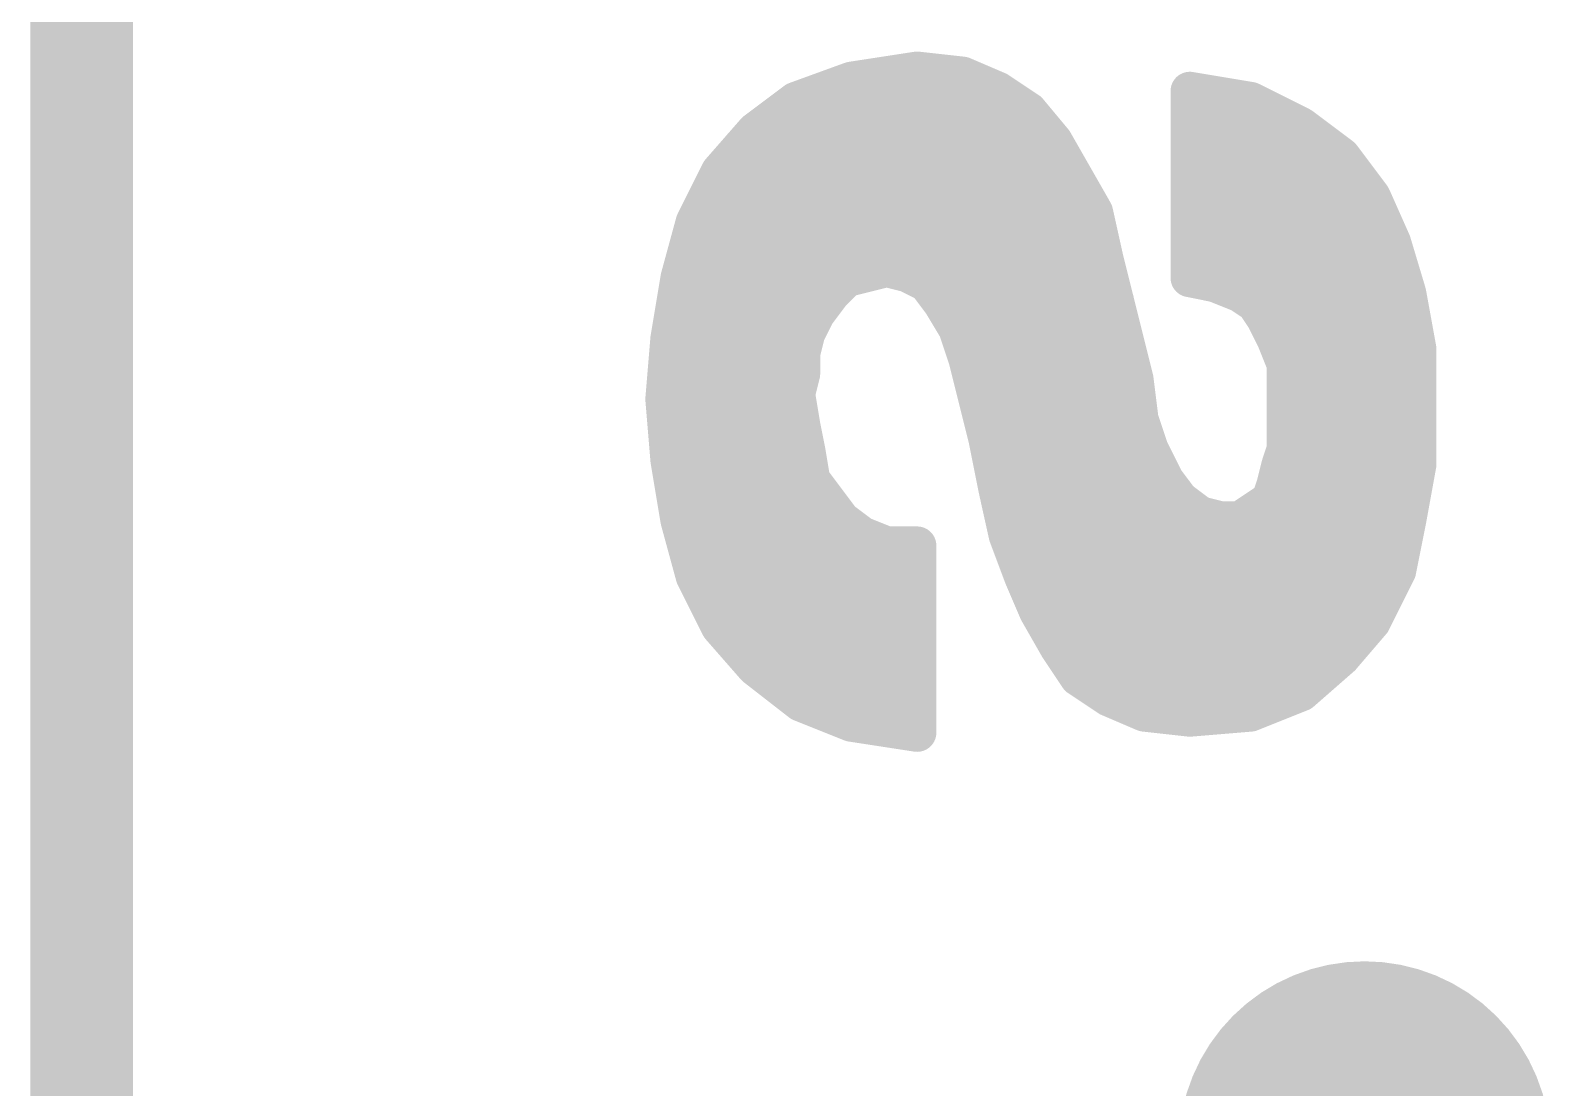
# Model space of a CAD drawing. Extents: x -41 to 66, y -16 to 27.
# Drawn here: x -0.102 to 2.908, y 7.738 to 9.831 of the extents above; entities that cross this region are included whole.
import ezdxf

# ---------------------------------------------------------------- set-up
doc = ezdxf.new("R2010")
doc.units = 0
for name, color, linetype in [('1', 12, 'CONTINUOUS'), ('16', 132, 'CONTINUOUS'), ('18', 110, 'CONTINUOUS'), ('20', 31, 'CONTINUOUS'), ('22', 40, 'CONTINUOUS')]:
    doc.layers.add(name, color=color, linetype=linetype)

# ---------------------------------------------------------------- blocks, each defined once
blk = doc.blocks.new('ROUNDV')
at = {"const_width": 0.5}
blk.add_lwpolyline([(0, -0.25, 1), (0, 0.25, 1), (0, -0.25)], format="xyb", dxfattribs=at)

msp = doc.modelspace()

# ---------------------------------------------------------------- linework, layer by layer
at = {"layer": '1', "const_width": 0.2032}
msp.add_lwpolyline([(0, 0), (0, 26.67)], dxfattribs=at)
at = {"layer": '16', "const_width": 0.2032}
msp.add_lwpolyline([(0, 0), (0, 26.67)], dxfattribs=at)
at = {"layer": '20', "const_width": 0.2032}
msp.add_lwpolyline([(0, 26.67), (0, 0)], dxfattribs=at)
at = {"layer": '22', "const_width": 0.0762}
for points in [[(1.654, 9.751), (1.524, 9.731)], [(1.744, 9.741), (1.654, 9.751)], [(1.524, 9.731), (1.414, 9.691)], [(1.814, 9.711), (1.744, 9.741)], [(1.414, 9.691), (1.334, 9.631)], [(1.874, 9.671), (1.814, 9.711)], [(2.314, 9.691), (2.194, 9.711)], [(2.194, 9.711), (2.194, 9.341)], [(2.414, 9.641), (2.314, 9.691)], [(1.3959, 9.6774), (1.8644, 9.6774)], [(1.924, 9.611), (1.874, 9.671)], [(2.194, 9.6774), (2.3412, 9.6774)], [(1.334, 9.631), (1.264, 9.551)], [(2.494, 9.581), (2.414, 9.641)], [(1.3079, 9.6012), (1.9296, 9.6012)], [(2.004, 9.471), (1.924, 9.611)], [(2.194, 9.6012), (2.4671, 9.6012)], [(2.554, 9.501), (2.494, 9.581)], [(1.264, 9.551), (1.214, 9.451)], [(1.251, 9.525), (1.9731, 9.525)], [(2.194, 9.525), (2.536, 9.525)], [(2.594, 9.411), (2.554, 9.501)], [(1.214, 9.451), (1.184, 9.341)], [(1.2134, 9.4488), (2.0089, 9.4488)], [(2.024, 9.381), (2.004, 9.471)], [(2.194, 9.4488), (2.5772, 9.4488)], [(2.624, 9.311), (2.594, 9.411)], [(1.1926, 9.3726), (2.0261, 9.3726)], [(1.514, 9.341), (1.594, 9.361)], [(1.594, 9.361), (1.634, 9.351)], [(2.084, 9.141), (2.024, 9.381)], [(2.194, 9.3726), (2.6055, 9.3726)], [(1.184, 9.341), (1.164, 9.221)], [(1.484, 9.311), (1.514, 9.341)], [(1.634, 9.351), (1.674, 9.331)], [(1.674, 9.331), (1.704, 9.291)], [(2.194, 9.341), (2.244, 9.331)], [(2.244, 9.331), (2.294, 9.311)], [(1.1766, 9.2964), (1.473, 9.2964)], [(1.454, 9.271), (1.484, 9.311)], [(1.7, 9.2964), (2.0452, 9.2964)], [(2.294, 9.311), (2.324, 9.291)], [(2.3159, 9.2964), (2.6267, 9.2964)], [(2.644, 9.201), (2.624, 9.311)], [(1.434, 9.231), (1.454, 9.271)], [(1.704, 9.291), (1.734, 9.241)], [(2.324, 9.291), (2.344, 9.261)], [(1.734, 9.241), (1.754, 9.181)], [(2.344, 9.261), (2.364, 9.221)], [(1.164, 9.221), (1.154, 9.101)], [(1.1639, 9.2202), (1.4313, 9.2202)], [(1.424, 9.191), (1.434, 9.231)], [(1.7409, 9.2202), (2.0642, 9.2202)], [(2.364, 9.221), (2.384, 9.171)], [(2.3643, 9.2202), (2.6405, 9.2202)], [(1.424, 9.151), (1.424, 9.191)], [(1.754, 9.181), (1.794, 9.021)], [(2.644, 8.971), (2.644, 9.201)], [(1.1576, 9.144), (1.4223, 9.144)], [(1.414, 9.111), (1.424, 9.151)], [(1.7632, 9.144), (2.0833, 9.144)], [(2.384, 9.171), (2.384, 9.001)], [(2.384, 9.144), (2.644, 9.144)], [(2.094, 9.061), (2.084, 9.141)], [(1.154, 9.101), (1.164, 8.981)], [(1.424, 9.051), (1.414, 9.111)], [(1.1568, 9.0678), (1.4212, 9.0678)], [(1.7823, 9.0678), (2.0932, 9.0678)], [(2.114, 9.001), (2.094, 9.061)], [(2.384, 9.0678), (2.644, 9.0678)], [(1.434, 9.001), (1.424, 9.051)], [(1.1631, 8.9916), (1.4356, 8.9916)], [(1.444, 8.941), (1.434, 9.001)], [(1.794, 9.021), (1.814, 8.921)], [(1.7999, 8.9916), (2.1187, 8.9916)], [(2.144, 8.941), (2.114, 9.001)], [(2.384, 9.001), (2.374, 8.971)], [(2.3809, 8.9916), (2.644, 8.9916)], [(1.164, 8.981), (1.184, 8.861)], [(2.374, 8.971), (2.364, 8.931)], [(2.624, 8.861), (2.644, 8.971)], [(1.504, 8.861), (1.444, 8.941)], [(2.174, 8.901), (2.144, 8.941)], [(1.1749, 8.9154), (1.4632, 8.9154)], [(1.814, 8.921), (1.834, 8.831)], [(1.8152, 8.9154), (2.1632, 8.9154)], [(2.364, 8.931), (2.354, 8.901)], [(2.3588, 8.9154), (2.6339, 8.9154)], [(2.214, 8.871), (2.174, 8.901)], [(2.354, 8.901), (2.294, 8.861)], [(1.184, 8.861), (1.214, 8.751)], [(1.544, 8.831), (1.504, 8.861)], [(2.254, 8.861), (2.214, 8.871)], [(2.294, 8.861), (2.254, 8.861)], [(2.604, 8.761), (2.624, 8.861)], [(1.1899, 8.8392), (1.5331, 8.8392)], [(1.594, 8.811), (1.544, 8.831)], [(1.8322, 8.8392), (2.6196, 8.8392)], [(1.834, 8.831), (1.864, 8.751)], [(1.654, 8.811), (1.594, 8.811)], [(1.654, 8.441), (1.654, 8.811)], [(1.2107, 8.763), (1.654, 8.763)], [(1.214, 8.751), (1.264, 8.651)], [(1.8595, 8.763), (2.6044, 8.763)], [(1.864, 8.751), (1.894, 8.681)], [(2.554, 8.661), (2.604, 8.761)], [(1.2461, 8.6868), (1.654, 8.6868)], [(1.8915, 8.6868), (2.5669, 8.6868)], [(1.894, 8.681), (1.934, 8.611)], [(2.494, 8.591), (2.554, 8.661)], [(1.264, 8.651), (1.334, 8.571)], [(1.2994, 8.6106), (1.654, 8.6106)], [(1.934, 8.611), (1.974, 8.551)], [(1.9343, 8.6106), (2.5108, 8.6106)], [(1.334, 8.571), (1.424, 8.501)], [(2.414, 8.521), (2.494, 8.591)], [(1.974, 8.551), (2.034, 8.511)], [(1.3811, 8.5344), (1.654, 8.5344)], [(1.9989, 8.5344), (2.4293, 8.5344)], [(2.034, 8.511), (2.104, 8.481)], [(2.314, 8.481), (2.414, 8.521)], [(1.424, 8.501), (1.524, 8.461)], [(2.104, 8.481), (2.194, 8.471)], [(2.194, 8.471), (2.314, 8.481)], [(1.524, 8.461), (1.654, 8.441)], [(1.5422, 8.4582), (1.654, 8.4582)]]:
    msp.add_lwpolyline(points, dxfattribs=at)
at = {"layer": '22', "const_width": 0.0381}
for points in [[(1.6561, 9.7699, 1), (1.6519, 9.7321)], [(1.6569, 9.7322, 1), (1.6511, 9.7698)], [(1.5211, 9.7498, 1), (1.5269, 9.7122)], [(1.5305, 9.7131, 1), (1.5175, 9.7489)], [(1.7515, 9.7585, 1), (1.7365, 9.7235)], [(1.7419, 9.7221, 1), (1.7461, 9.7599)], [(1.4075, 9.7089, 1), (1.4205, 9.6731)], [(1.4254, 9.6758, 1), (1.4026, 9.7062)], [(1.8246, 9.7269, 1), (1.8034, 9.6951)], [(1.8065, 9.6935, 1), (1.8215, 9.7285)], [(2.1971, 9.7298, 1), (2.1909, 9.6922)], [(2.213, 9.711, 1), (2.1749, 9.711)], [(2.3225, 9.708, 1), (2.3055, 9.674)], [(2.3109, 9.6722, 1), (2.3171, 9.7098)], [(1.3959, 9.6965, 1), (1.3959, 9.6584)], [(1.8886, 9.6832, 1), (1.8594, 9.6588)], [(1.8634, 9.6551, 1), (1.8846, 9.6869)], [(1.8644, 9.6584, 1), (1.8644, 9.6965)], [(2.194, 9.6965, 1), (2.194, 9.6584)], [(2.3412, 9.6584, 1), (2.3412, 9.6965)], [(1.3226, 9.6462, 1), (1.3454, 9.6158)], [(1.3483, 9.6185, 1), (1.3197, 9.6435)], [(2.4254, 9.6562, 1), (2.4026, 9.6258)], [(2.4055, 9.624, 1), (2.4225, 9.658)], [(1.3079, 9.6203, 1), (1.3079, 9.5822)], [(1.9405, 9.6205, 1), (1.9075, 9.6015)], [(1.9094, 9.5988, 1), (1.9386, 9.6232)], [(1.9296, 9.5822, 1), (1.9296, 9.6203)], [(2.194, 9.6203, 1), (2.194, 9.5822)], [(2.4671, 9.5822, 1), (2.4671, 9.6203)], [(2.5092, 9.5924, 1), (2.4788, 9.5696)], [(2.4826, 9.5658, 1), (2.5054, 9.5962)], [(1.2497, 9.5635, 1), (1.2783, 9.5385)], [(1.281, 9.5425, 1), (1.247, 9.5595)], [(1.251, 9.5441, 1), (1.251, 9.506)], [(1.9731, 9.506, 1), (1.9731, 9.5441)], [(2.194, 9.5441, 1), (2.194, 9.506)], [(2.536, 9.506, 1), (2.536, 9.5441)], [(2.5714, 9.5087, 1), (2.5366, 9.4933)], [(2.5388, 9.4896, 1), (2.5692, 9.5124)], [(1.2134, 9.4679, 1), (1.2134, 9.4298)], [(1.2324, 9.446, 1), (1.1956, 9.456)], [(2.0226, 9.4751, 1), (1.9854, 9.4669)], [(1.9875, 9.4615, 1), (2.0205, 9.4805)], [(2.0089, 9.4298, 1), (2.0089, 9.4679)], [(2.194, 9.4679, 1), (2.194, 9.4298)], [(2.5772, 9.4298, 1), (2.5772, 9.4679)], [(1.197, 9.4595, 1), (1.231, 9.4425)], [(2.6122, 9.4165, 1), (2.5758, 9.4055)], [(2.5766, 9.4033, 1), (2.6114, 9.4187)], [(1.1926, 9.3917, 1), (1.1926, 9.3536)], [(1.5986, 9.3795, 1), (1.5894, 9.3425)], [(1.5986, 9.3425, 1), (1.5894, 9.3795)], [(2.0425, 9.3856, 1), (2.0055, 9.3764)], [(2.0054, 9.3769, 1), (2.0426, 9.3851)], [(2.0261, 9.3536, 1), (2.0261, 9.3917)], [(2.194, 9.3917, 1), (2.194, 9.3536)], [(2.6055, 9.3536, 1), (2.6055, 9.3917)], [(1.1656, 9.346, 1), (1.2024, 9.336)], [(1.2028, 9.3379, 1), (1.1652, 9.3441)], [(1.5094, 9.3595, 1), (1.5186, 9.3225)], [(1.5275, 9.3275, 1), (1.5005, 9.3545)], [(1.6425, 9.368, 1), (1.6255, 9.334)], [(1.6294, 9.3325, 1), (1.6386, 9.3695)], [(1.6892, 9.3424, 1), (1.6588, 9.3196)], [(1.6655, 9.314, 1), (1.6825, 9.348)], [(2.1977, 9.3597, 1), (2.1903, 9.3223)], [(2.2511, 9.3487, 1), (2.2369, 9.3133)], [(2.2403, 9.3123, 1), (2.2477, 9.3497)], [(1.1766, 9.3155, 1), (1.1766, 9.2774)], [(1.4705, 9.3245, 1), (1.4975, 9.2975)], [(1.4992, 9.2996, 1), (1.4688, 9.3224)], [(1.473, 9.2774, 1), (1.473, 9.3155)], [(1.7, 9.3155, 1), (1.7, 9.2774)], [(2.0452, 9.2774, 1), (2.0452, 9.3155)], [(2.1749, 9.341, 1), (2.213, 9.341)], [(2.3046, 9.3269, 1), (2.2834, 9.2951)], [(2.2869, 9.2933, 1), (2.3011, 9.3287)], [(2.3159, 9.3155, 1), (2.3159, 9.2774)], [(2.6427, 9.3144, 1), (2.6053, 9.3076)], [(2.6058, 9.3055, 1), (2.6422, 9.3165)], [(2.6267, 9.2774, 1), (2.6267, 9.3155)], [(1.4388, 9.2824, 1), (1.4692, 9.2596)], [(1.471, 9.2625, 1), (1.437, 9.2795)], [(1.7203, 9.3008, 1), (1.6877, 9.2812)], [(1.6888, 9.2796, 1), (1.7192, 9.3024)], [(2.3399, 9.3016, 1), (2.3081, 9.2804)], [(2.3134, 9.2751, 1), (2.3346, 9.3069)], [(1.7521, 9.247, 1), (1.7159, 9.235)], [(2.361, 9.2695, 1), (2.327, 9.2525)], [(2.3281, 9.2504, 1), (2.3599, 9.2716)], [(1.1639, 9.2393, 1), (1.1639, 9.2012)], [(1.1452, 9.2241, 1), (1.1828, 9.2179)], [(1.183, 9.2194, 1), (1.145, 9.2226)], [(1.417, 9.2395, 1), (1.451, 9.2225)], [(1.4525, 9.2264, 1), (1.4155, 9.2356)], [(1.4313, 9.2012, 1), (1.4313, 9.2393)], [(1.7177, 9.2312, 1), (1.7503, 9.2508)], [(1.7409, 9.2393, 1), (1.7409, 9.2012)], [(2.0642, 9.2012, 1), (2.0642, 9.2393)], [(2.3817, 9.2281, 1), (2.3463, 9.2139)], [(2.3643, 9.2393, 1), (2.3643, 9.2012)], [(2.347, 9.2125, 1), (2.381, 9.2295)], [(2.6405, 9.2012, 1), (2.6405, 9.2393)], [(1.4055, 9.1956, 1), (1.4425, 9.1864)], [(1.4431, 9.191, 1), (1.405, 9.191)], [(1.7725, 9.1856, 1), (1.7355, 9.1764)], [(2.6631, 9.201, 1), (2.625, 9.201)], [(2.6253, 9.1976, 1), (2.6627, 9.2044)], [(1.1576, 9.1631, 1), (1.1576, 9.125)], [(1.4425, 9.1464, 1), (1.4055, 9.1556)], [(1.4223, 9.125, 1), (1.4223, 9.1631)], [(1.7359, 9.175, 1), (1.7721, 9.187)], [(1.7632, 9.1631, 1), (1.7632, 9.125)], [(2.0833, 9.125, 1), (2.0833, 9.1631)], [(2.403, 9.171, 1), (2.3649, 9.171)], [(2.384, 9.1631, 1), (2.384, 9.125)], [(2.3663, 9.1639, 1), (2.4017, 9.1781)], [(2.644, 9.125, 1), (2.644, 9.1631)], [(1.405, 9.151, 1), (1.4431, 9.151)], [(2.1029, 9.1434, 1), (2.0651, 9.1386)], [(2.0655, 9.1364, 1), (2.1025, 9.1456)], [(1.173, 9.1026, 1), (1.135, 9.0994)], [(1.135, 9.1026, 1), (1.173, 9.0994)], [(1.4328, 9.1141, 1), (1.3952, 9.1079)], [(1.3955, 9.1156, 1), (1.4325, 9.1064)], [(1.1568, 9.0869, 1), (1.1568, 9.0488)], [(1.4212, 9.0488, 1), (1.4212, 9.0869)], [(1.7823, 9.0869, 1), (1.7823, 9.0488)], [(2.1121, 9.067, 1), (2.0759, 9.055)], [(2.0932, 9.0488, 1), (2.0932, 9.0869)], [(2.384, 9.0869, 1), (2.384, 9.0488)], [(2.644, 9.0488, 1), (2.644, 9.0869)], [(1.4427, 9.0547, 1), (1.4053, 9.0473)], [(1.4052, 9.0479, 1), (1.4428, 9.0541)], [(2.0751, 9.0586, 1), (2.1129, 9.0634)], [(1.1631, 9.0107, 1), (1.1631, 8.9726)], [(1.4528, 9.0041, 1), (1.4152, 8.9979)], [(1.4356, 8.9726, 1), (1.4356, 9.0107)], [(1.8127, 9.0247, 1), (1.7753, 9.0173)], [(1.7755, 9.0164, 1), (1.8125, 9.0256)], [(1.7999, 9.0107, 1), (1.7999, 8.9726)], [(2.131, 9.0095, 1), (2.097, 8.9925)], [(2.1187, 8.9726, 1), (2.1187, 9.0107)], [(2.3809, 9.0107, 1), (2.3809, 8.9726)], [(2.4021, 8.995, 1), (2.3659, 9.007)], [(2.644, 8.9726, 1), (2.644, 9.0107)], [(1.1828, 8.9841, 1), (1.1452, 8.9779)], [(1.145, 8.9794, 1), (1.183, 8.9826)], [(1.4153, 8.9973, 1), (1.4527, 9.0047)], [(2.0959, 8.995, 1), (2.1321, 9.007)], [(2.3925, 8.9664, 1), (2.3555, 8.9756)], [(2.3649, 9.001, 1), (2.403, 9.001)], [(2.6627, 8.9676, 1), (2.6253, 8.9744)], [(1.4592, 8.9524, 1), (1.4288, 8.9296)], [(2.1592, 8.9524, 1), (2.1288, 8.9296)], [(2.3559, 8.977, 1), (2.3921, 8.965)], [(2.625, 8.971, 1), (2.6631, 8.971)], [(1.1749, 8.9345, 1), (1.1749, 8.8963)], [(1.4252, 8.9379, 1), (1.4628, 8.9441)], [(1.4632, 8.8963, 1), (1.4632, 8.9345)], [(1.8326, 8.9251, 1), (1.7954, 8.9169)], [(1.7953, 8.9173, 1), (1.8327, 8.9247)], [(1.8152, 8.9345, 1), (1.8152, 8.8963)], [(2.127, 8.9325, 1), (2.161, 8.9495)], [(2.1632, 8.8963, 1), (2.1632, 8.9345)], [(2.3588, 8.9345, 1), (2.3588, 8.8963)], [(2.3455, 8.9356, 1), (2.3825, 8.9264)], [(2.3821, 8.925, 1), (2.3459, 8.937)], [(2.6339, 8.8963, 1), (2.6339, 8.9345)], [(2.1854, 8.9162, 1), (2.1626, 8.8858)], [(2.1588, 8.8896, 1), (2.1892, 8.9124)], [(2.3359, 8.907, 1), (2.3721, 8.895)], [(2.3646, 8.8851, 1), (2.3434, 8.9169)], [(1.2024, 8.866, 1), (1.1656, 8.856)], [(1.1652, 8.8579, 1), (1.2028, 8.8641)], [(1.5154, 8.8762, 1), (1.4926, 8.8458)], [(1.4888, 8.8496, 1), (1.5192, 8.8724)], [(2.2186, 8.8895, 1), (2.2094, 8.8525)], [(2.2026, 8.8558, 1), (2.2254, 8.8862)], [(2.254, 8.8801, 1), (2.254, 8.842)], [(2.2494, 8.8425, 1), (2.2586, 8.8795)], [(2.2834, 8.8769, 1), (2.3046, 8.8451)], [(2.294, 8.842, 1), (2.294, 8.8801)], [(2.6053, 8.8644, 1), (2.6427, 8.8576)], [(2.6427, 8.8573, 1), (2.6053, 8.8647)], [(1.1899, 8.8582, 1), (1.1899, 8.8201)], [(1.5511, 8.8487, 1), (1.5369, 8.8133)], [(1.5326, 8.8158, 1), (1.5554, 8.8462)], [(1.5331, 8.8201, 1), (1.5331, 8.8582)], [(1.8322, 8.8582, 1), (1.8322, 8.8201)], [(1.8518, 8.8377, 1), (1.8162, 8.8243)], [(1.8154, 8.8269, 1), (1.8526, 8.8351)], [(2.6196, 8.8201, 1), (2.6196, 8.8582)], [(1.594, 8.83, 1), (1.594, 8.7919)], [(1.5869, 8.7933, 1), (1.6011, 8.8287)], [(1.6731, 8.811, 1), (1.635, 8.811)], [(1.654, 8.7919, 1), (1.654, 8.83)], [(1.2107, 8.782, 1), (1.2107, 8.7439)], [(1.231, 8.7595, 1), (1.197, 8.7425)], [(1.654, 8.7439, 1), (1.654, 8.782)], [(1.8595, 8.782, 1), (1.8595, 8.7439)], [(1.8815, 8.7585, 1), (1.8465, 8.7435)], [(2.621, 8.7525, 1), (2.587, 8.7695)], [(2.6044, 8.7439, 1), (2.6044, 8.782)], [(1.1956, 8.746, 1), (1.2324, 8.756)], [(1.8462, 8.7443, 1), (1.8818, 8.7577)], [(2.5853, 8.7647, 1), (2.6227, 8.7573)], [(1.2461, 8.7058, 1), (1.2461, 8.6677)], [(1.654, 8.6677, 1), (1.654, 8.7058)], [(1.8915, 8.7058, 1), (1.8915, 8.6677)], [(1.9105, 8.6905, 1), (1.8775, 8.6715)], [(1.8765, 8.6735, 1), (1.9115, 8.6885)], [(2.5685, 8.6486, 1), (2.5395, 8.6734)], [(2.5669, 8.6677, 1), (2.5669, 8.7058)], [(1.2783, 8.6635, 1), (1.2497, 8.6385)], [(1.247, 8.6425, 1), (1.281, 8.6595)], [(2.537, 8.6695, 1), (2.571, 8.6525)], [(1.2994, 8.6296, 1), (1.2994, 8.5915)], [(1.654, 8.5915, 1), (1.654, 8.6296)], [(1.9499, 8.6216, 1), (1.9181, 8.6004)], [(1.9343, 8.6296, 1), (1.9343, 8.5915)], [(1.9175, 8.6015, 1), (1.9505, 8.6205)], [(2.5108, 8.5915, 1), (2.5108, 8.6296)], [(1.3457, 8.586, 1), (1.3223, 8.556)], [(2.4795, 8.6034, 1), (2.5085, 8.5786)], [(2.5065, 8.5767, 1), (2.4815, 8.6053)], [(1.3197, 8.5585, 1), (1.3483, 8.5835)], [(1.9846, 8.5669, 1), (1.9634, 8.5351)], [(1.9581, 8.5404, 1), (1.9899, 8.5616)], [(1.3811, 8.5534, 1), (1.3811, 8.5153)], [(1.654, 8.5153, 1), (1.654, 8.5534)], [(1.9989, 8.5534, 1), (1.9989, 8.5153)], [(2.0415, 8.5285, 1), (2.0265, 8.4935)], [(2.4015, 8.5353, 1), (2.4265, 8.5067)], [(2.4211, 8.5033, 1), (2.4069, 8.5387)], [(2.4293, 8.5153, 1), (2.4293, 8.5534)], [(1.4311, 8.5187, 1), (1.4169, 8.4833)], [(1.4123, 8.486, 1), (1.4357, 8.516)], [(2.0234, 8.4951, 1), (2.0446, 8.5269)], [(2.1061, 8.4999, 1), (2.1019, 8.4621)], [(2.3156, 8.462, 1), (2.3124, 8.5)], [(1.5269, 8.4798, 1), (1.5211, 8.4422)], [(1.5169, 8.4433, 1), (1.5311, 8.4787)], [(1.5422, 8.4772, 1), (1.5422, 8.4391)], [(1.654, 8.4391, 1), (1.654, 8.4772)], [(2.0965, 8.4635, 1), (2.1115, 8.4985)], [(2.1924, 8.49, 1), (2.1956, 8.452)], [(2.1919, 8.4521, 1), (2.1961, 8.4899)], [(2.3069, 8.4987, 1), (2.3211, 8.4633)], [(1.635, 8.441, 1), (1.6731, 8.441)], [(1.6511, 8.4222, 1), (1.6569, 8.4598)]]:
    msp.add_lwpolyline(points, format="xyb", dxfattribs=at)

# ---------------------------------------------------------------- block references
at = {"layer": '18', "xscale": 0.7366, "yscale": 0.7366}
msp.add_blockref('ROUNDV', (2.54, 7.62), dxfattribs=at)
msp.add_blockref('ROUNDV', (2.54, 7.62), dxfattribs=at)

doc.saveas('drawing.dxf')
